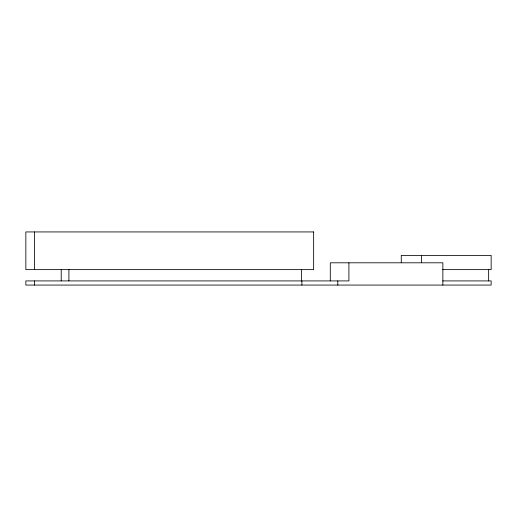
<?xml version="1.0" encoding="UTF-8"?>
<svg xmlns="http://www.w3.org/2000/svg" width="517" height="517" viewBox="0 0 517 517"><rect width="100%" height="100%" fill="white"/><g stroke="black" fill="none" stroke-linecap="round" stroke-linejoin="round"><path stroke-width="0.78" d="M442.726 269.628L491.15 269.628L491.15 255.385L401.27 255.385L401.27 262.507M442.726 280.912L491.15 280.912L491.15 285.067L25.85 285.067L25.85 280.912L348.91 280.912L348.91 262.804M488.649 269.628L488.649 280.912M442.862 285.067L442.862 262.804L330.292 262.804L330.292 280.912M421.504 255.385L421.504 262.507M337.808 280.912L337.808 285.067M301.896 280.912L301.896 285.067M301.592 269.628L301.592 280.912M68.91 269.628L68.91 280.912M61.219 269.628L61.219 280.912M34.516 231.933L34.516 269.628M34.529 280.912L34.529 285.067M313.645 231.933L25.85 231.933L25.85 269.628L313.645 269.628L313.645 231.933"/></g></svg>
